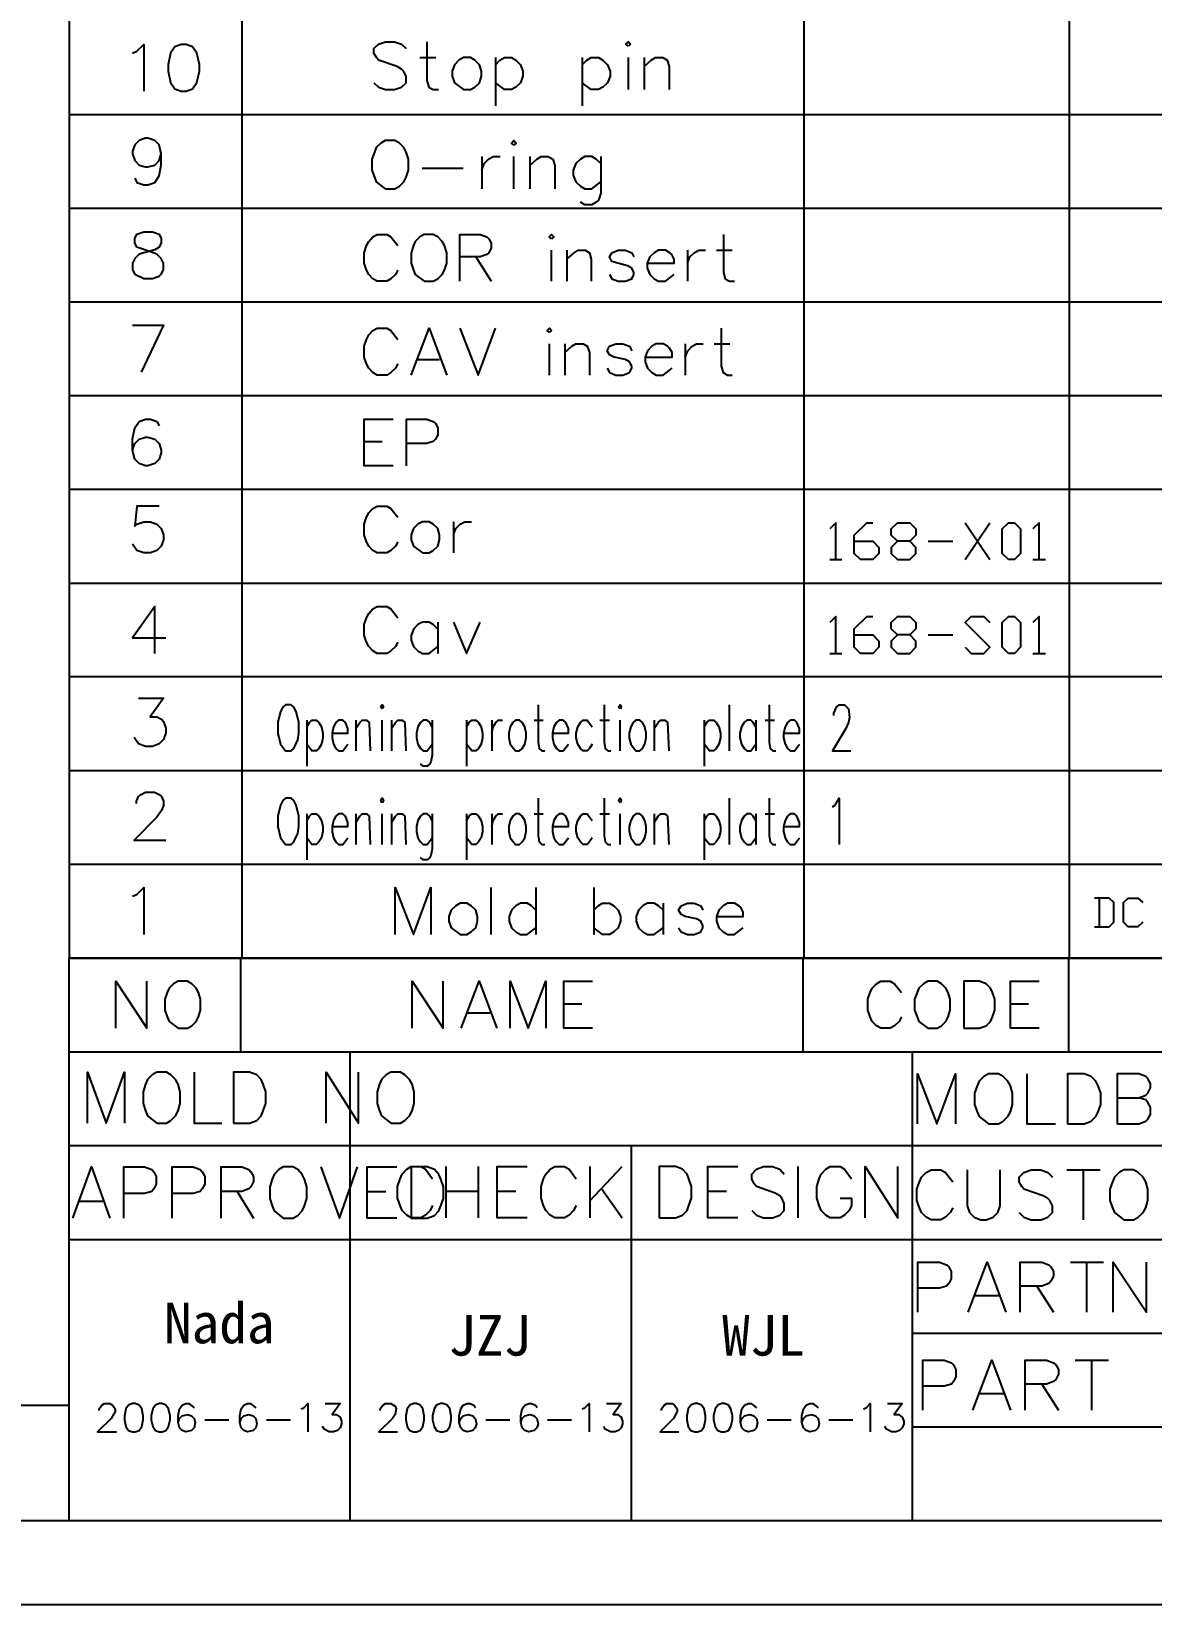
# Model space of a CAD drawing. Header units: inches. Extents: x 2 to 1172, y 492 to 1320.
# Drawn here: x 945.1 to 1042.2, y 492.2 to 628.4 of the extents above; entities that cross this region are included whole.
import ezdxf

# ---------------------------------------------------------------- set-up
doc = ezdxf.new("R2010")
doc.units = ezdxf.units.IN
doc.header["$MEASUREMENT"] = 0
doc.styles.add('PDF SimSun', font='simsun.ttc')

# ---------------------------------------------------------------- blocks, each defined once
blk = doc.blocks.new('AHH1270-500010_1')
at = {"transparency": 33554687}
for points in [[(0.12, 490.67), (1167.98, 490.67), (1167.98, 1318.03), (0.12, 1318.03), (0.12, 490.67)], [(952.43, 625.01), (952.81, 625.18), (953.41, 625.77), (953.41, 621.71)], [(956.65, 621.71), (957.08, 621.71), (957.63, 621.92), (958.02, 622.47), (958.23, 623.45), (958.23, 624.03), (958.02, 625.01), (957.63, 625.56), (957.08, 625.77), (956.65, 625.77), (956.11, 625.56), (955.73, 625.01), (955.52, 624.03), (955.52, 623.45), (955.73, 622.47), (956.11, 621.92), (956.65, 621.71)], [(973.36, 622.45), (973.75, 622.06), (974.37, 621.85), (975.15, 621.85), (975.75, 622.06), (976.14, 622.45), (976.14, 623.02), (975.93, 623.45), (975.75, 623.62), (975.36, 623.84), (973.75, 624.4), (973.59, 624.62), (973.36, 625.01), (973.36, 625.4), (973.75, 625.79), (974.37, 626), (975.15, 626), (975.75, 625.79), (976.14, 625.4)], [(977.94, 626), (977.94, 622.63), (978.11, 622.06), (978.5, 621.85), (978.95, 621.85)], [(995.4, 625.61), (995.19, 625.79), (995.4, 626), (995.58, 625.79), (995.4, 625.61)], [(977.33, 624.62), (978.72, 624.62)], [(981.11, 621.85), (981.71, 621.85), (982.1, 622.06), (982.49, 622.45), (982.67, 623.02), (982.67, 623.45), (982.49, 624.01), (982.1, 624.4), (981.71, 624.62), (981.11, 624.62), (980.72, 624.4), (980.33, 624.01), (980.12, 623.45), (980.12, 623.02), (980.33, 622.45), (981.11, 621.85)], [(983.88, 624.62), (983.88, 620.45)], [(983.88, 624.01), (984.27, 624.4), (984.66, 624.62), (985.26, 624.62), (985.65, 624.4), (986.04, 624.01), (986.27, 623.45), (986.27, 623.02), (986.04, 622.45), (985.65, 622.06), (985.26, 621.85), (984.66, 621.85), (983.88, 622.45)], [(991.41, 624.62), (991.41, 620.45)], [(991.41, 624.01), (991.8, 624.4), (992.19, 624.62), (992.8, 624.62), (993.19, 624.4), (993.58, 624.01), (993.81, 623.45), (993.81, 623.02), (993.58, 622.45), (993.19, 622.06), (992.8, 621.85), (992.19, 621.85), (991.41, 622.45)], [(995.4, 621.85), (995.4, 624.62)], [(996.77, 624.62), (996.77, 621.85)], [(996.77, 623.84), (997.37, 624.4), (997.76, 624.62), (998.38, 624.62), (998.77, 624.4), (998.93, 623.84), (998.93, 621.85)], [(952.65, 614.19), (952.81, 613.82), (953.41, 613.6), (953.78, 613.6), (954.37, 613.82), (954.76, 614.37), (954.92, 615.32), (954.92, 616.3), (954.76, 617.06), (954.37, 617.45), (953.78, 617.65), (953.57, 617.65), (953.02, 617.45), (952.65, 617.06), (952.43, 616.51), (952.43, 616.3), (952.65, 615.71), (953.02, 615.32), (953.57, 615.16), (953.78, 615.16), (954.37, 615.32), (954.76, 615.71), (954.92, 616.3)], [(974.34, 613.27), (975.17, 613.27), (975.56, 613.48), (975.95, 613.87), (976.16, 614.26), (976.34, 614.88), (976.34, 615.84), (976.16, 616.44), (975.95, 616.83), (975.56, 617.22), (975.17, 617.43), (974.34, 617.43), (973.95, 617.22), (973.56, 616.83), (973.4, 616.44), (973.17, 615.84), (973.17, 614.88), (973.4, 614.26), (973.56, 613.87), (974.34, 613.27)], [(985.49, 617.04), (985.28, 617.22), (985.49, 617.43), (985.67, 617.22), (985.49, 617.04)], [(982.69, 616.05), (982.69, 613.27)], [(982.69, 614.88), (982.9, 615.45), (983.29, 615.84), (983.68, 616.05), (984.3, 616.05)], [(985.49, 613.27), (985.49, 616.05)], [(986.86, 616.05), (986.86, 613.27)], [(986.86, 615.27), (987.46, 615.84), (987.85, 616.05), (988.45, 616.05), (988.86, 615.84), (989.02, 615.27), (989.02, 613.27)], [(993.01, 615.45), (992.62, 615.84), (992.23, 616.05), (991.63, 616.05), (991.24, 615.84), (990.85, 615.45), (990.62, 614.88), (990.62, 614.44), (990.85, 613.87), (991.24, 613.48), (991.63, 613.27), (992.23, 613.27), (993.01, 613.87)], [(993.01, 616.05), (993.01, 612.88), (992.8, 612.27), (992.62, 612.1), (992.23, 611.88), (991.63, 611.88), (991.24, 612.1)], [(977.53, 615.06), (981.09, 615.06)], [(953.41, 605.48), (954.17, 605.48), (954.76, 605.69), (954.92, 605.87), (955.13, 606.24), (955.13, 606.83), (954.92, 607.22), (954.54, 607.59), (953.99, 607.81), (952.81, 608.2), (952.65, 608.57), (952.65, 608.96), (952.81, 609.33), (953.41, 609.54), (954.17, 609.54), (954.76, 609.33), (954.92, 608.96), (954.92, 608.57), (954.76, 608.2), (954.37, 607.98), (953.02, 607.59), (952.65, 607.22), (952.43, 606.83), (952.43, 606.24), (952.65, 605.87), (953.41, 605.48)], [(975.44, 606.23), (975.22, 605.84), (974.83, 605.46), (974.46, 605.25), (973.64, 605.25), (973.27, 605.46), (972.9, 605.84), (972.72, 606.23), (972.51, 606.81), (972.51, 607.73), (972.72, 608.34), (972.9, 608.71), (973.27, 609.1), (973.64, 609.29), (974.46, 609.29), (974.83, 609.1), (975.44, 608.34)], [(977.71, 605.25), (978.5, 605.25), (978.89, 605.46), (979.27, 605.84), (979.48, 606.23), (979.66, 606.81), (979.66, 607.73), (979.48, 608.34), (979.27, 608.71), (978.89, 609.1), (978.5, 609.29), (977.71, 609.29), (977.33, 609.1), (976.94, 608.71), (976.78, 608.34), (976.57, 607.73), (976.57, 606.81), (976.78, 606.23), (976.94, 605.84), (977.71, 605.25)], [(980.81, 605.25), (980.81, 609.29), (982.55, 609.29), (983.15, 609.1), (983.31, 608.92), (983.52, 608.55), (983.52, 608.16), (983.31, 607.73), (983.15, 607.57), (982.55, 607.36), (980.81, 607.36)], [(988.75, 608.92), (988.54, 609.1), (988.75, 609.29), (988.93, 609.1), (988.75, 608.92)], [(1003.63, 609.29), (1003.63, 606.01), (1003.79, 605.46), (1004.16, 605.25), (1004.59, 605.25)], [(988.75, 605.25), (988.75, 607.95)], [(990.08, 607.95), (990.08, 605.25)], [(990.08, 607.18), (990.69, 607.73), (991.06, 607.95), (991.66, 607.95), (992.03, 607.73), (992.19, 607.18), (992.19, 605.25)], [(993.76, 605.84), (993.97, 605.46), (994.52, 605.25), (995.12, 605.25), (995.71, 605.46), (995.87, 605.84), (995.87, 606.01), (995.71, 606.39), (995.32, 606.6), (993.97, 606.97), (993.76, 607.36), (993.97, 607.73), (994.52, 607.95), (995.12, 607.95), (995.71, 607.73), (995.87, 607.36)], [(997.04, 606.81), (999.38, 606.81), (999.38, 607.18), (999.16, 607.57), (998.99, 607.73), (998.61, 607.95), (998.01, 607.95), (997.64, 607.73), (997.25, 607.36), (997.04, 606.81), (997.04, 606.39), (997.25, 605.84), (997.64, 605.46), (998.01, 605.25), (998.61, 605.25), (999.38, 605.84)], [(1000.53, 607.95), (1000.53, 605.25)], [(1000.53, 606.81), (1000.72, 607.36), (1001.11, 607.73), (1001.49, 607.95), (1002.09, 607.95)], [(1003.03, 607.95), (1004.38, 607.95)], [(982.17, 607.36), (983.52, 605.25)], [(952.43, 601.44), (955.13, 601.44), (953.2, 597.38)], [(975.44, 598.1), (975.22, 597.73), (974.83, 597.34), (974.46, 597.13), (973.64, 597.13), (973.27, 597.34), (972.9, 597.73), (972.72, 598.1), (972.51, 598.69), (972.51, 599.63), (972.72, 600.21), (972.9, 600.61), (973.27, 600.98), (973.64, 601.19), (974.46, 601.19), (974.83, 600.98), (975.44, 600.21)], [(976.57, 597.13), (978.13, 601.19), (979.66, 597.13)], [(980.81, 601.19), (982.39, 597.13), (983.89, 601.19)], [(988.56, 600.82), (988.35, 600.98), (988.56, 601.19), (988.74, 600.98), (988.56, 600.82)], [(1003.44, 601.19), (1003.44, 597.89), (1003.6, 597.34), (1003.99, 597.13), (1004.4, 597.13)], [(988.56, 597.13), (988.56, 599.84)], [(989.89, 599.84), (989.89, 597.13)], [(989.89, 599.08), (990.49, 599.63), (990.86, 599.84), (991.47, 599.84), (991.84, 599.63), (992.02, 599.08), (992.02, 597.13)], [(993.56, 597.73), (993.77, 597.34), (994.32, 597.13), (994.93, 597.13), (995.51, 597.34), (995.69, 597.73), (995.69, 597.89), (995.51, 598.28), (995.14, 598.49), (994.16, 598.69), (993.77, 598.87), (993.56, 599.24), (993.77, 599.63), (994.32, 599.84), (994.93, 599.84), (995.51, 599.63), (995.69, 599.24)], [(996.86, 598.69), (999.18, 598.69), (999.18, 599.08), (998.97, 599.45), (998.79, 599.63), (998.42, 599.84), (997.82, 599.84), (997.44, 599.63), (997.05, 599.24), (996.86, 598.69), (996.86, 598.28), (997.05, 597.73), (997.44, 597.34), (997.82, 597.13), (998.42, 597.13), (999.18, 597.73)], [(1000.33, 599.84), (1000.33, 597.13)], [(1000.33, 598.69), (1000.55, 599.24), (1000.92, 599.63), (1001.29, 599.84), (1001.89, 599.84)], [(1002.83, 599.84), (1004.2, 599.84)], [(977.16, 598.49), (979.05, 598.49)], [(952.43, 590.62), (952.65, 591.21), (953.02, 591.58), (953.57, 591.76), (953.78, 591.76), (954.37, 591.58), (954.76, 591.21), (954.92, 590.62), (954.92, 590.41), (954.76, 589.86), (954.37, 589.47), (953.78, 589.26), (953.57, 589.26), (953.02, 589.47), (952.65, 589.86), (952.43, 590.62), (952.43, 591.58), (952.65, 592.55), (953.02, 593.1), (953.57, 593.32), (953.99, 593.32), (954.54, 593.1), (954.76, 592.73)], [(975.01, 589.26), (972.51, 589.26), (972.51, 593.32), (975.01, 593.32)], [(976.18, 589.26), (976.18, 593.32), (977.92, 593.32), (978.5, 593.1), (978.68, 592.94), (978.89, 592.55), (978.89, 591.97), (978.68, 591.58), (978.5, 591.37), (977.92, 591.21), (976.18, 591.21)], [(972.51, 591.37), (974.07, 591.37)], [(954.76, 585.78), (952.81, 585.78), (952.65, 584.06), (952.81, 584.22), (953.41, 584.43), (953.99, 584.43), (954.54, 584.22), (954.92, 583.85), (955.13, 583.3), (955.13, 582.87), (954.92, 582.32), (954.54, 581.93), (953.99, 581.74), (953.41, 581.74), (952.81, 581.93), (952.43, 582.48)], [(975.44, 582.69), (975.22, 582.32), (974.83, 581.93), (974.46, 581.74), (973.64, 581.74), (973.27, 581.93), (972.9, 582.32), (972.72, 582.69), (972.51, 583.3), (972.51, 584.22), (972.72, 584.82), (972.9, 585.19), (973.27, 585.57), (973.64, 585.78), (974.46, 585.78), (974.83, 585.57), (975.44, 584.82)], [(977.55, 581.74), (978.13, 581.74), (978.5, 581.93), (978.89, 582.32), (979.05, 582.87), (979.05, 583.3), (978.89, 583.85), (978.5, 584.22), (978.13, 584.43), (977.55, 584.43), (977.16, 584.22), (976.78, 583.85), (976.57, 583.3), (976.57, 582.87), (976.78, 582.32), (977.55, 581.74)], [(980.24, 584.43), (980.24, 581.74)], [(980.24, 583.3), (980.45, 583.85), (980.83, 584.22), (981.22, 584.43), (981.8, 584.43)], [(1013.37, 581.15), (1013.37, 584.34), (1012.84, 583.81)], [(1014.97, 582.75), (1016.58, 582.75), (1017.11, 582.21), (1017.11, 581.68), (1016.58, 581.15), (1015.51, 581.15), (1014.97, 581.68), (1014.97, 583.28), (1016.05, 584.34), (1016.58, 584.34)], [(1018.71, 581.15), (1019.77, 581.15), (1020.3, 581.68), (1020.3, 582.21), (1019.77, 582.75), (1018.71, 582.75), (1018.17, 583.28), (1018.17, 583.81), (1018.71, 584.34), (1019.77, 584.34), (1020.3, 583.81), (1020.3, 583.28), (1019.77, 582.75)], [(1024.58, 581.15), (1026.72, 584.34)], [(1024.58, 584.34), (1026.72, 581.15)], [(1028.32, 581.15), (1027.79, 581.68), (1027.79, 583.81), (1028.32, 584.34), (1028.85, 584.34), (1029.38, 583.81), (1029.38, 581.68), (1028.85, 581.15), (1028.32, 581.15)], [(1031, 581.15), (1031, 584.34), (1030.45, 583.81)], [(1018.71, 582.75), (1018.17, 582.21), (1018.17, 581.68), (1018.71, 581.15)], [(1021.38, 582.75), (1023.51, 582.75)], [(1012.84, 581.15), (1013.9, 581.15)], [(1030.45, 581.15), (1031.53, 581.15)], [(954.37, 573.03), (954.37, 577.09), (952.43, 574.39), (955.34, 574.39)], [(975.44, 574), (975.22, 573.63), (974.83, 573.24), (974.46, 573.03), (973.64, 573.03), (973.27, 573.24), (972.9, 573.63), (972.72, 574), (972.51, 574.59), (972.51, 575.53), (972.72, 576.11), (972.9, 576.5), (973.27, 576.88), (973.64, 577.09), (974.46, 577.09), (974.83, 576.88), (975.44, 576.11)], [(1013.37, 573.03), (1013.37, 576.24), (1012.84, 575.71)], [(1014.97, 574.64), (1016.58, 574.64), (1017.11, 574.09), (1017.11, 573.56), (1016.58, 573.03), (1015.51, 573.03), (1014.97, 573.56), (1014.97, 575.17), (1016.05, 576.24), (1016.58, 576.24)], [(1018.71, 573.03), (1019.77, 573.03), (1020.3, 573.56), (1020.3, 574.09), (1019.77, 574.64), (1018.71, 574.64), (1018.17, 575.17), (1018.17, 575.71), (1018.71, 576.24), (1019.77, 576.24), (1020.3, 575.71), (1020.3, 575.17), (1019.77, 574.64)], [(1024.58, 573.56), (1025.11, 573.03), (1026.19, 573.03), (1026.72, 573.56), (1024.58, 575.71), (1025.11, 576.24), (1026.19, 576.24), (1026.72, 575.71)], [(1028.32, 573.03), (1027.79, 573.56), (1027.79, 575.71), (1028.32, 576.24), (1028.85, 576.24), (1029.38, 575.71), (1029.38, 573.56), (1028.85, 573.03), (1028.32, 573.03)], [(1031, 573.03), (1031, 576.24), (1030.45, 575.71)], [(978.89, 575.14), (978.5, 575.53), (978.13, 575.74), (977.55, 575.74), (977.16, 575.53), (976.78, 575.14), (976.57, 574.59), (976.57, 574.18), (976.78, 573.63), (977.16, 573.24), (977.55, 573.03), (978.13, 573.03), (978.89, 573.63)], [(978.89, 575.74), (978.89, 573.03)], [(980.24, 575.74), (981.38, 573.03), (982.56, 575.74)], [(1018.71, 574.64), (1018.17, 574.09), (1018.17, 573.56), (1018.71, 573.03)], [(1021.38, 574.64), (1023.51, 574.64)], [(1012.84, 573.03), (1013.9, 573.03)], [(1030.45, 573.03), (1031.53, 573.03)], [(952.97, 569.14), (955.13, 569.14), (953.96, 567.53), (954.56, 567.53), (954.95, 567.35), (955.13, 567.14), (955.34, 566.57), (955.34, 566.15), (955.13, 565.58), (954.74, 565.19), (954.17, 564.98), (953.57, 564.98), (952.97, 565.19), (952.58, 565.76)], [(965.7, 564.59), (966.18, 564.59), (966.41, 564.8), (966.75, 565.54), (966.85, 566.13), (966.85, 567.05), (966.62, 568.01), (966.41, 568.38), (966.18, 568.59), (965.7, 568.59), (965.47, 568.38), (965.26, 568.01), (965.03, 567.05), (965.03, 566.13), (965.26, 565.17), (965.7, 564.59)], [(974.07, 568.22), (973.95, 568.38), (974.07, 568.59), (974.18, 568.38), (974.07, 568.22)], [(987.58, 568.59), (987.58, 565.35), (987.67, 564.8), (987.9, 564.59), (988.15, 564.59)], [(993.29, 568.59), (993.29, 565.35), (993.4, 564.8), (993.63, 564.59), (993.88, 564.59)], [(994.68, 568.22), (994.55, 568.38), (994.68, 568.59), (994.78, 568.38), (994.68, 568.22)], [(1004.16, 564.59), (1004.16, 568.59)], [(1007.61, 568.59), (1007.61, 565.35), (1007.69, 564.8), (1007.92, 564.59), (1008.17, 564.59)], [(1013.21, 567.64), (1013.21, 567.85), (1013.44, 568.38), (1013.67, 568.59), (1014.11, 568.59), (1014.34, 568.38), (1014.47, 568.22), (1014.56, 567.48), (1014.47, 567.05), (1014.24, 566.52), (1013.09, 564.59), (1014.68, 564.59)], [(967.54, 567.26), (967.54, 563.26)], [(967.54, 566.68), (967.77, 567.05), (967.99, 567.26), (968.34, 567.26), (968.57, 567.05), (968.8, 566.68), (968.93, 566.13), (968.93, 565.72), (968.8, 565.17), (968.57, 564.8), (968.34, 564.59), (967.99, 564.59), (967.54, 565.17)], [(969.73, 566.13), (971.09, 566.13), (971.09, 566.52), (970.88, 567.05), (970.65, 567.26), (970.29, 567.26), (970.06, 567.05), (969.85, 566.68), (969.73, 566.13), (969.73, 565.72), (969.85, 565.17), (970.06, 564.8), (970.29, 564.59), (970.65, 564.59), (971.09, 565.17)], [(971.78, 567.26), (971.78, 564.59)], [(971.78, 566.52), (972.14, 567.05), (972.35, 567.26), (972.7, 567.26), (972.94, 567.05), (973.02, 564.59)], [(974.07, 564.59), (974.07, 567.26)], [(974.87, 567.26), (974.87, 564.59)], [(974.87, 566.52), (975.22, 567.05), (975.44, 567.26), (975.79, 567.26), (976.02, 567.05), (976.13, 564.59)], [(978.41, 566.68), (978.2, 567.05), (977.97, 567.26), (977.62, 567.26), (977.39, 567.05), (977.17, 566.68), (977.05, 566.13), (977.05, 565.72), (977.17, 565.17), (977.39, 564.8), (977.62, 564.59), (977.97, 564.59), (978.41, 565.17)], [(978.41, 567.26), (978.41, 564.21), (978.29, 563.63), (978.2, 563.47), (977.97, 563.26), (977.62, 563.26), (977.39, 563.47)], [(981.39, 567.26), (981.39, 563.26)], [(981.39, 566.68), (981.61, 567.05), (981.84, 567.26), (982.19, 567.26), (982.42, 567.05), (982.64, 566.68), (982.76, 566.13), (982.76, 565.72), (982.64, 565.17), (982.42, 564.8), (982.19, 564.59), (981.84, 564.59), (981.39, 565.17)], [(983.56, 567.26), (983.56, 564.59)], [(983.56, 566.13), (983.68, 566.68), (983.91, 567.05), (984.14, 567.26), (984.5, 567.26)], [(985.63, 564.59), (985.97, 564.59), (986.2, 564.8), (986.43, 565.17), (986.54, 565.72), (986.54, 566.13), (986.43, 566.68), (986.2, 567.05), (985.97, 567.26), (985.63, 567.26), (985.4, 567.05), (985.17, 566.68), (985.05, 566.13), (985.05, 565.72), (985.17, 565.17), (985.63, 564.59)], [(987.23, 567.26), (988.03, 567.26)], [(988.82, 566.13), (990.21, 566.13), (990.21, 566.52), (989.98, 567.05), (989.75, 567.26), (989.41, 567.26), (989.18, 567.05), (988.95, 566.68), (988.82, 566.13), (988.82, 565.72), (988.95, 565.17), (989.18, 564.8), (989.41, 564.59), (989.75, 564.59), (990.21, 565.17)], [(992.27, 565.17), (992.03, 564.8), (991.82, 564.59), (991.47, 564.59), (991.24, 564.8), (991.01, 565.17), (990.88, 565.72), (990.88, 566.13), (991.01, 566.68), (991.24, 567.05), (991.47, 567.26), (991.82, 567.26), (992.27, 566.68)], [(992.94, 567.26), (993.76, 567.26)], [(994.68, 564.59), (994.68, 567.26)], [(996.04, 564.59), (996.4, 564.59), (996.61, 564.8), (996.84, 565.17), (996.95, 565.72), (996.95, 566.13), (996.84, 566.68), (996.61, 567.05), (996.4, 567.26), (996.04, 567.26), (995.81, 567.05), (995.6, 566.68), (995.46, 566.13), (995.46, 565.72), (995.6, 565.17), (996.04, 564.59)], [(997.64, 567.26), (997.64, 564.59)], [(997.64, 566.52), (997.99, 567.05), (998.22, 567.26), (998.56, 567.26), (998.79, 567.05), (998.9, 564.59)], [(1001.98, 567.26), (1001.98, 563.26)], [(1001.98, 566.68), (1002.21, 567.05), (1002.44, 567.26), (1002.78, 567.26), (1003.01, 567.05), (1003.24, 566.68), (1003.37, 566.13), (1003.37, 565.72), (1003.24, 565.17), (1003.01, 564.8), (1002.78, 564.59), (1002.44, 564.59), (1001.98, 565.17)], [(1006.45, 566.68), (1006.22, 567.05), (1006.01, 567.26), (1005.65, 567.26), (1005.42, 567.05), (1005.21, 566.68), (1005.07, 566.13), (1005.07, 565.72), (1005.21, 565.17), (1005.42, 564.8), (1005.65, 564.59), (1006.01, 564.59), (1006.45, 565.17)], [(1006.45, 567.26), (1006.45, 564.59)], [(1007.25, 567.26), (1008.05, 567.26)], [(1008.85, 566.13), (1010.23, 566.13), (1010.23, 566.52), (1010, 567.05), (1009.79, 567.26), (1009.43, 567.26), (1009.2, 567.05), (1008.97, 566.68), (1008.85, 566.13), (1008.85, 565.72), (1008.97, 565.17), (1009.2, 564.8), (1009.43, 564.59), (1009.79, 564.59), (1010.23, 565.17)], [(952.79, 560.03), (952.79, 560.24), (952.97, 560.63), (953.18, 560.81), (953.57, 561.02), (954.35, 561.02), (954.74, 560.81), (954.95, 560.63), (955.13, 560.24), (955.13, 559.85), (954.95, 559.43), (954.56, 558.86), (952.58, 556.85), (955.34, 556.85)], [(965.7, 556.48), (966.18, 556.48), (966.41, 556.7), (966.75, 557.44), (966.85, 558.03), (966.85, 558.95), (966.62, 559.9), (966.41, 560.28), (966.18, 560.49), (965.7, 560.49), (965.47, 560.28), (965.26, 559.9), (965.03, 558.95), (965.03, 558.03), (965.26, 557.07), (965.7, 556.48)], [(974.07, 560.1), (973.95, 560.28), (974.07, 560.49), (974.18, 560.28), (974.07, 560.1)], [(987.58, 560.49), (987.58, 557.23), (987.67, 556.7), (987.9, 556.48), (988.15, 556.48)], [(993.29, 560.49), (993.29, 557.23), (993.4, 556.7), (993.63, 556.48), (993.88, 556.48)], [(994.68, 560.1), (994.55, 560.28), (994.68, 560.49), (994.78, 560.28), (994.68, 560.1)], [(1004.16, 556.48), (1004.16, 560.49)], [(1007.61, 560.49), (1007.61, 557.23), (1007.69, 556.7), (1007.92, 556.48), (1008.17, 556.48)], [(1013.09, 559.73), (1013.32, 559.9), (1013.67, 560.49), (1013.67, 556.48)], [(967.54, 559.14), (967.54, 555.15)], [(967.54, 558.56), (967.77, 558.95), (967.99, 559.14), (968.34, 559.14), (968.57, 558.95), (968.8, 558.56), (968.93, 558.03), (968.93, 557.6), (968.8, 557.07), (968.57, 556.7), (968.34, 556.48), (967.99, 556.48), (967.54, 557.07)], [(969.73, 558.03), (971.09, 558.03), (971.09, 558.4), (970.88, 558.95), (970.65, 559.14), (970.29, 559.14), (970.06, 558.95), (969.85, 558.56), (969.73, 558.03), (969.73, 557.6), (969.85, 557.07), (970.06, 556.7), (970.29, 556.48), (970.65, 556.48), (971.09, 557.07)], [(971.78, 559.14), (971.78, 556.48)], [(971.78, 558.4), (972.14, 558.95), (972.35, 559.14), (972.7, 559.14), (972.94, 558.95), (973.02, 556.48)], [(974.07, 556.48), (974.07, 559.14)], [(974.87, 559.14), (974.87, 556.48)], [(974.87, 558.4), (975.22, 558.95), (975.44, 559.14), (975.79, 559.14), (976.02, 558.95), (976.13, 556.48)], [(978.41, 558.56), (978.2, 558.95), (977.97, 559.14), (977.62, 559.14), (977.39, 558.95), (977.17, 558.56), (977.05, 558.03), (977.05, 557.6), (977.17, 557.07), (977.39, 556.7), (977.62, 556.48), (977.97, 556.48), (978.41, 557.07)], [(978.41, 559.14), (978.41, 556.11), (978.29, 555.52), (978.2, 555.35), (977.97, 555.15), (977.62, 555.15), (977.39, 555.35)], [(981.39, 559.14), (981.39, 555.15)], [(981.39, 558.56), (981.61, 558.95), (981.84, 559.14), (982.19, 559.14), (982.42, 558.95), (982.64, 558.56), (982.76, 558.03), (982.76, 557.6), (982.64, 557.07), (982.42, 556.7), (982.19, 556.48), (981.84, 556.48), (981.39, 557.07)], [(983.56, 559.14), (983.56, 556.48)], [(983.56, 558.03), (983.68, 558.56), (983.91, 558.95), (984.14, 559.14), (984.5, 559.14)], [(985.63, 556.48), (985.97, 556.48), (986.2, 556.7), (986.43, 557.07), (986.54, 557.6), (986.54, 558.03), (986.43, 558.56), (986.2, 558.95), (985.97, 559.14), (985.63, 559.14), (985.4, 558.95), (985.17, 558.56), (985.05, 558.03), (985.05, 557.6), (985.17, 557.07), (985.63, 556.48)], [(987.23, 559.14), (988.03, 559.14)], [(988.82, 558.03), (990.21, 558.03), (990.21, 558.4), (989.98, 558.95), (989.75, 559.14), (989.41, 559.14), (989.18, 558.95), (988.95, 558.56), (988.82, 558.03), (988.82, 557.6), (988.95, 557.07), (989.18, 556.7), (989.41, 556.48), (989.75, 556.48), (990.21, 557.07)], [(992.27, 557.07), (992.03, 556.7), (991.82, 556.48), (991.47, 556.48), (991.24, 556.7), (991.01, 557.07), (990.88, 557.6), (990.88, 558.03), (991.01, 558.56), (991.24, 558.95), (991.47, 559.14), (991.82, 559.14), (992.27, 558.56)], [(992.94, 559.14), (993.76, 559.14)], [(994.68, 556.48), (994.68, 559.14)], [(996.04, 556.48), (996.4, 556.48), (996.61, 556.7), (996.84, 557.07), (996.95, 557.6), (996.95, 558.03), (996.84, 558.56), (996.61, 558.95), (996.4, 559.14), (996.04, 559.14), (995.81, 558.95), (995.6, 558.56), (995.46, 558.03), (995.46, 557.6), (995.6, 557.07), (996.04, 556.48)], [(997.64, 559.14), (997.64, 556.48)], [(997.64, 558.4), (997.99, 558.95), (998.22, 559.14), (998.56, 559.14), (998.79, 558.95), (998.9, 556.48)], [(1001.98, 559.14), (1001.98, 555.15)], [(1001.98, 558.56), (1002.21, 558.95), (1002.44, 559.14), (1002.78, 559.14), (1003.01, 558.95), (1003.24, 558.56), (1003.37, 558.03), (1003.37, 557.6), (1003.24, 557.07), (1003.01, 556.7), (1002.78, 556.48), (1002.44, 556.48), (1001.98, 557.07)], [(1006.45, 558.56), (1006.22, 558.95), (1006.01, 559.14), (1005.65, 559.14), (1005.42, 558.95), (1005.21, 558.56), (1005.07, 558.03), (1005.07, 557.6), (1005.21, 557.07), (1005.42, 556.7), (1005.65, 556.48), (1006.01, 556.48), (1006.45, 557.07)], [(1006.45, 559.14), (1006.45, 556.48)], [(1007.25, 559.14), (1008.05, 559.14)], [(1008.85, 558.03), (1010.23, 558.03), (1010.23, 558.4), (1010, 558.95), (1009.79, 559.14), (1009.43, 559.14), (1009.2, 558.95), (1008.97, 558.56), (1008.85, 558.03), (1008.85, 557.6), (1008.97, 557.07), (1009.2, 556.7), (1009.43, 556.48), (1009.79, 556.48), (1010.23, 557.07)], [(952.43, 552), (952.81, 552.16), (953.41, 552.76), (953.41, 548.7)], [(975.2, 548.7), (975.2, 552.76), (976.78, 548.7), (978.29, 552.76), (978.29, 548.7)], [(983.52, 548.7), (983.52, 552.76)], [(987.39, 552.76), (987.39, 548.7)], [(992.41, 552.76), (992.41, 548.7)], [(1035.79, 549.35), (1037.04, 549.35), (1037.45, 549.76), (1037.45, 551.45), (1037.04, 551.85), (1035.79, 551.85)], [(1036.19, 551.85), (1036.19, 549.35)], [(1039.97, 549.76), (1039.54, 549.35), (1038.71, 549.35), (1038.3, 549.76), (1038.3, 551.45), (1038.71, 551.85), (1039.54, 551.85), (1039.97, 551.45)], [(980.83, 548.7), (981.41, 548.7), (981.78, 548.91), (982.17, 549.28), (982.33, 549.83), (982.33, 550.26), (982.17, 550.81), (981.78, 551.18), (981.41, 551.39), (980.83, 551.39), (980.44, 551.18), (980.06, 550.81), (979.85, 550.26), (979.85, 549.83), (980.06, 549.28), (980.83, 548.7)], [(987.39, 550.81), (987.02, 551.18), (986.63, 551.39), (986.04, 551.39), (985.65, 551.18), (985.28, 550.81), (985.07, 550.26), (985.07, 549.83), (985.28, 549.28), (985.65, 548.91), (986.04, 548.7), (986.63, 548.7), (987.39, 549.28)], [(992.41, 550.81), (992.78, 551.18), (993.17, 551.39), (993.76, 551.39), (994.15, 551.18), (994.52, 550.81), (994.73, 550.26), (994.73, 549.83), (994.52, 549.28), (994.15, 548.91), (993.76, 548.7), (993.17, 548.7), (992.41, 549.28)], [(998.4, 550.81), (998.01, 551.18), (997.64, 551.39), (997.05, 551.39), (996.66, 551.18), (996.29, 550.81), (996.08, 550.26), (996.08, 549.83), (996.29, 549.28), (996.66, 548.91), (997.05, 548.7), (997.64, 548.7), (998.4, 549.28)], [(998.4, 551.39), (998.4, 548.7)], [(999.75, 549.28), (999.96, 548.91), (1000.51, 548.7), (1001.1, 548.7), (1001.68, 548.91), (1001.86, 549.28), (1001.86, 549.46), (1001.68, 549.83), (1001.31, 550.04), (1000.33, 550.26), (999.96, 550.43), (999.75, 550.81), (999.96, 551.18), (1000.51, 551.39), (1001.1, 551.39), (1001.68, 551.18), (1001.86, 550.81)], [(1003.03, 550.26), (1005.35, 550.26), (1005.35, 550.63), (1005.14, 551.02), (1004.98, 551.18), (1004.59, 551.39), (1004.01, 551.39), (1003.62, 551.18), (1003.24, 550.81), (1003.03, 550.26), (1003.03, 549.83), (1003.24, 549.28), (1003.62, 548.91), (1004.01, 548.7), (1004.59, 548.7), (1005.35, 549.28)], [(946.92, 546.64), (946.92, 497.92)], [(946.92, 546.64), (1160.72, 546.64)], [(961.8, 546.64), (961.8, 538.54)], [(1010.51, 546.64), (1010.51, 538.54)], [(1033.52, 546.64), (1033.52, 538.54)], [(951, 540.57), (951, 544.64), (953.69, 540.57), (953.69, 544.64)], [(956.39, 540.57), (957.19, 540.57), (957.58, 540.79), (957.95, 541.16), (958.16, 541.55), (958.32, 542.14), (958.32, 543.08), (958.16, 543.66), (957.95, 544.05), (957.58, 544.42), (957.19, 544.64), (956.39, 544.64), (956, 544.42), (955.63, 544.05), (955.45, 543.66), (955.24, 543.08), (955.24, 542.14), (955.45, 541.55), (955.63, 541.16), (956.39, 540.57)], [(976.66, 540.57), (976.66, 544.64), (979.35, 540.57), (979.35, 544.64)], [(980.92, 540.57), (982.48, 544.64), (984, 540.57)], [(985.15, 540.57), (985.15, 544.64), (986.73, 540.57), (988.26, 544.64), (988.26, 540.57)], [(992.3, 540.57), (989.8, 540.57), (989.8, 544.64), (992.3, 544.64)], [(1019.06, 541.55), (1018.85, 541.16), (1018.46, 540.79), (1018.09, 540.57), (1017.27, 540.57), (1016.9, 540.79), (1016.51, 541.16), (1016.35, 541.55), (1016.14, 542.14), (1016.14, 543.08), (1016.35, 543.66), (1016.51, 544.05), (1016.9, 544.42), (1017.27, 544.64), (1018.09, 544.64), (1018.46, 544.42), (1019.06, 543.66)], [(1021.33, 540.57), (1022.15, 540.57), (1022.52, 540.79), (1022.91, 541.16), (1023.11, 541.55), (1023.28, 542.14), (1023.28, 543.08), (1023.11, 543.66), (1022.91, 544.05), (1022.52, 544.42), (1022.15, 544.64), (1021.33, 544.64), (1020.96, 544.42), (1020.57, 544.05), (1020.41, 543.66), (1020.2, 543.08), (1020.2, 542.14), (1020.41, 541.55), (1020.57, 541.16), (1021.33, 540.57)], [(1024.45, 540.57), (1025.8, 540.57), (1026.39, 540.79), (1026.78, 541.16), (1026.94, 541.55), (1027.15, 542.14), (1027.15, 543.08), (1026.94, 543.66), (1026.78, 544.05), (1026.39, 544.42), (1025.8, 544.64), (1024.45, 544.64), (1024.45, 540.57)], [(1031, 540.57), (1028.51, 540.57), (1028.51, 544.64), (1031, 544.64)], [(989.8, 542.69), (991.36, 542.69)], [(1028.51, 542.69), (1030.07, 542.69)], [(981.5, 541.92), (983.4, 541.92)], [(946.92, 538.54), (1160.72, 538.54)], [(946.92, 538.54), (1160.72, 538.54)], [(971.27, 538.54), (971.27, 497.92)], [(1019.98, 538.54), (1019.98, 497.92)], [(948.53, 532.35), (948.53, 536.78), (950.16, 532.35), (951.74, 536.78), (951.74, 532.35)], [(954.54, 532.35), (955.38, 532.35), (955.77, 532.58), (956.16, 532.98), (956.39, 533.41), (956.57, 534.05), (956.57, 535.06), (956.39, 535.72), (956.16, 536.12), (955.77, 536.55), (955.38, 536.78), (954.54, 536.78), (954.14, 536.55), (953.75, 536.12), (953.57, 535.72), (953.36, 535.06), (953.36, 534.05), (953.57, 533.41), (953.75, 532.98), (954.54, 532.35)], [(957.77, 536.78), (957.77, 532.35), (960.18, 532.35)], [(961.18, 532.35), (962.58, 532.35), (963.2, 532.58), (963.59, 532.98), (963.77, 533.41), (964, 534.05), (964, 535.06), (963.77, 535.72), (963.59, 536.12), (963.2, 536.55), (962.58, 536.78), (961.18, 536.78), (961.18, 532.35)], [(969.21, 532.35), (969.21, 536.78), (972.01, 532.35), (972.01, 536.78)], [(974.81, 532.35), (975.65, 532.35), (976.04, 532.58), (976.43, 532.98), (976.66, 533.41), (976.84, 534.05), (976.84, 535.06), (976.66, 535.72), (976.43, 536.12), (976.04, 536.55), (975.65, 536.78), (974.81, 536.78), (974.41, 536.55), (974.02, 536.12), (973.84, 535.72), (973.63, 535.06), (973.63, 534.05), (973.84, 533.41), (974.02, 532.98), (974.81, 532.35)], [(1020.45, 532.29), (1020.45, 536.62), (1022.11, 532.29), (1023.73, 536.62), (1023.73, 532.29)], [(1026.6, 532.29), (1027.47, 532.29), (1027.88, 532.52), (1028.27, 532.93), (1028.5, 533.34), (1028.67, 533.96), (1028.67, 534.95), (1028.5, 535.59), (1028.27, 536), (1027.88, 536.39), (1027.47, 536.62), (1026.6, 536.62), (1026.19, 536.39), (1025.8, 536), (1025.61, 535.59), (1025.39, 534.95), (1025.39, 533.96), (1025.61, 533.34), (1025.8, 532.93), (1026.6, 532.29)], [(1029.93, 536.62), (1029.93, 532.29), (1032.4, 532.29)], [(1033.43, 532.29), (1034.88, 532.29), (1035.5, 532.52), (1035.91, 532.93), (1036.09, 533.34), (1036.32, 533.96), (1036.32, 534.95), (1036.09, 535.59), (1035.91, 536), (1035.5, 536.39), (1034.88, 536.62), (1033.43, 536.62), (1033.43, 532.29)], [(1037.75, 532.29), (1039.62, 532.29), (1040.24, 532.52), (1040.41, 532.7), (1040.64, 533.11), (1040.64, 533.73), (1040.41, 534.14), (1040.24, 534.37), (1039.62, 534.54), (1040.24, 534.78), (1040.41, 534.95), (1040.64, 535.41), (1040.64, 535.8), (1040.41, 536.21), (1040.24, 536.39), (1039.62, 536.62), (1037.75, 536.62), (1037.75, 532.29)], [(1037.75, 534.54), (1039.62, 534.54)], [(946.92, 530.41), (1160.72, 530.41)], [(995.63, 530.41), (995.63, 497.92)], [(947.27, 524.12), (948.89, 528.57), (950.47, 524.12)], [(951.69, 524.12), (951.69, 528.57), (953.48, 528.57), (954.1, 528.34), (954.28, 528.14), (954.49, 527.74), (954.49, 527.08), (954.28, 526.67), (954.1, 526.44), (953.48, 526.25), (951.69, 526.25)], [(955.89, 524.12), (955.89, 528.57), (957.7, 528.57), (958.3, 528.34), (958.48, 528.14), (958.71, 527.74), (958.71, 527.08), (958.48, 526.67), (958.3, 526.44), (957.7, 526.25), (955.89, 526.25)], [(960.11, 524.12), (960.11, 528.57), (961.9, 528.57), (962.53, 528.34), (962.7, 528.14), (962.92, 527.74), (962.92, 527.31), (962.7, 526.85), (962.53, 526.67), (961.9, 526.44), (960.11, 526.44)], [(965.5, 524.12), (966.34, 524.12), (966.75, 524.35), (967.14, 524.77), (967.35, 525.18), (967.53, 525.84), (967.53, 526.85), (967.35, 527.5), (967.14, 527.91), (966.75, 528.34), (966.34, 528.57), (965.5, 528.57), (965.11, 528.34), (964.72, 527.91), (964.55, 527.5), (964.33, 526.85), (964.33, 525.84), (964.55, 525.18), (964.72, 524.77), (965.5, 524.12)], [(968.75, 528.57), (970.36, 524.12), (971.94, 528.57)], [(975.35, 524.12), (972.76, 524.12), (972.76, 528.57), (975.35, 528.57)], [(978.43, 525.22), (978.22, 524.79), (977.81, 524.38), (977.42, 524.15), (976.59, 524.15), (976.2, 524.38), (975.79, 524.79), (975.63, 525.22), (975.4, 525.86), (975.4, 526.88), (975.63, 527.52), (975.79, 527.95), (976.2, 528.36), (976.59, 528.59), (977.42, 528.59), (977.81, 528.36), (978.43, 527.52)], [(976.57, 524.12), (977.97, 524.12), (978.59, 524.35), (978.98, 524.77), (979.16, 525.18), (979.37, 525.84), (979.37, 526.85), (979.16, 527.5), (978.98, 527.91), (978.59, 528.34), (977.97, 528.57), (976.57, 528.57), (976.57, 524.12)], [(979.62, 524.15), (979.62, 528.59)], [(982.42, 524.15), (982.42, 528.59)], [(986.63, 524.15), (984.04, 524.15), (984.04, 528.59), (986.63, 528.59)], [(990.88, 525.22), (990.65, 524.79), (990.26, 524.38), (989.87, 524.15), (989.04, 524.15), (988.63, 524.38), (988.24, 524.79), (988.06, 525.22), (987.85, 525.86), (987.85, 526.88), (988.06, 527.52), (988.24, 527.95), (988.63, 528.36), (989.04, 528.59), (989.87, 528.59), (990.26, 528.36), (990.88, 527.52)], [(992.07, 528.59), (992.07, 524.15)], [(992.07, 525.62), (994.87, 528.59)], [(998.06, 524.15), (999.47, 524.15), (1000.09, 524.38), (1000.48, 524.79), (1000.65, 525.22), (1000.87, 525.86), (1000.87, 526.88), (1000.65, 527.52), (1000.48, 527.95), (1000.09, 528.36), (999.47, 528.59), (998.06, 528.59), (998.06, 524.15)], [(1004.87, 524.15), (1002.29, 524.15), (1002.29, 528.59), (1004.87, 528.59)], [(1006.1, 524.79), (1006.49, 524.38), (1007.11, 524.15), (1007.89, 524.15), (1008.51, 524.38), (1008.9, 524.79), (1008.9, 525.39), (1008.69, 525.86), (1008.51, 526.05), (1008.12, 526.28), (1006.49, 526.88), (1006.31, 527.11), (1006.1, 527.52), (1006.1, 527.95), (1006.49, 528.36), (1007.11, 528.59), (1007.89, 528.59), (1008.51, 528.36), (1008.9, 527.95)], [(1010.11, 524.15), (1010.11, 528.59)], [(1013.74, 525.86), (1014.73, 525.86), (1014.73, 525.22), (1014.52, 524.79), (1014.13, 524.38), (1013.74, 524.15), (1012.89, 524.15), (1012.5, 524.38), (1012.11, 524.79), (1011.93, 525.22), (1011.72, 525.86), (1011.72, 526.88), (1011.93, 527.52), (1012.11, 527.95), (1012.5, 528.36), (1012.89, 528.59), (1013.74, 528.59), (1014.13, 528.36), (1014.73, 527.52)], [(1015.92, 524.15), (1015.92, 528.59), (1018.74, 524.15), (1018.74, 528.59)], [(1023.51, 525.02), (1023.28, 524.61), (1022.87, 524.21), (1022.47, 523.98), (1021.62, 523.98), (1021.21, 524.21), (1020.8, 524.61), (1020.62, 525.02), (1020.39, 525.66), (1020.39, 526.64), (1020.62, 527.27), (1020.8, 527.68), (1021.21, 528.09), (1021.62, 528.32), (1022.47, 528.32), (1022.87, 528.09), (1023.51, 527.27)], [(1024.74, 528.32), (1024.74, 525.2), (1024.95, 524.61), (1025.36, 524.21), (1025.94, 523.98), (1026.4, 523.98), (1026.99, 524.21), (1027.4, 524.61), (1027.61, 525.2), (1027.61, 528.32)], [(1029.26, 524.61), (1029.67, 524.21), (1030.31, 523.98), (1031.12, 523.98), (1031.74, 524.21), (1032.15, 524.61), (1032.15, 525.2), (1031.92, 525.66), (1031.74, 525.84), (1031.33, 526.05), (1029.67, 526.64), (1029.49, 526.87), (1029.26, 527.27), (1029.26, 527.68), (1029.67, 528.09), (1030.31, 528.32), (1031.12, 528.32), (1031.74, 528.09), (1032.15, 527.68)], [(1033.39, 528.32), (1036.28, 528.32)], [(1034.83, 523.98), (1034.83, 528.32)], [(1038.32, 523.98), (1039.17, 523.98), (1039.58, 524.21), (1039.99, 524.61), (1040.22, 525.02), (1040.4, 525.66), (1040.4, 526.64), (1040.22, 527.27), (1039.99, 527.68), (1039.58, 528.09), (1039.17, 528.32), (1038.32, 528.32), (1037.91, 528.09), (1037.51, 527.68), (1037.33, 527.27), (1037.1, 526.64), (1037.1, 525.66), (1037.33, 525.02), (1037.51, 524.61), (1038.32, 523.98)], [(961.51, 526.44), (962.92, 524.12)], [(972.76, 526.44), (974.39, 526.44)], [(979.62, 526.46), (982.42, 526.46)], [(984.04, 526.46), (985.65, 526.46)], [(993.06, 526.69), (994.87, 524.15)], [(1002.29, 526.46), (1003.9, 526.46)], [(947.88, 525.61), (949.86, 525.61)], [(946.92, 522.29), (1160.72, 522.29)], [(1020.48, 516), (1020.48, 520.32), (1022.34, 520.32), (1022.96, 520.09), (1023.16, 519.91), (1023.37, 519.51), (1023.37, 518.87), (1023.16, 518.48), (1022.96, 518.25), (1022.34, 518.07), (1020.48, 518.07)], [(1024.83, 516), (1026.49, 520.32), (1028.11, 516)], [(1029.35, 516), (1029.35, 520.32), (1031.21, 520.32), (1031.83, 520.09), (1032.01, 519.91), (1032.24, 519.51), (1032.24, 519.1), (1032.01, 518.66), (1031.83, 518.48), (1031.21, 518.25), (1029.35, 518.25)], [(1033.69, 520.32), (1036.57, 520.32)], [(1035.13, 516), (1035.13, 520.32)], [(1037.4, 516), (1037.4, 520.32), (1040.29, 516), (1040.29, 520.32)], [(1030.8, 518.25), (1032.24, 516)], [(1025.45, 517.43), (1027.49, 517.43)], [(1019.98, 514.17), (1160.72, 514.17)], [(1020.91, 507.5), (1020.91, 511.83), (1022.75, 511.83), (1023.39, 511.61), (1023.57, 511.42), (1023.78, 511.03), (1023.78, 510.39), (1023.57, 509.98), (1023.39, 509.75), (1022.75, 509.58), (1020.91, 509.58)], [(1025.23, 507.5), (1026.9, 511.83), (1028.51, 507.5)], [(1029.77, 507.5), (1029.77, 511.83), (1031.62, 511.83), (1032.24, 511.61), (1032.43, 511.42), (1032.65, 511.03), (1032.65, 510.62), (1032.43, 510.16), (1032.24, 509.98), (1031.62, 509.75), (1029.77, 509.75)], [(1034.1, 511.83), (1036.99, 511.83)], [(1035.54, 507.5), (1035.54, 511.83)], [(1031.21, 509.75), (1032.65, 507.5)], [(1025.85, 508.95), (1027.89, 508.95)], [(946.92, 507.89), (901.2, 507.89), (901.2, 497.92)], [(949.56, 507.48), (949.56, 507.61), (949.77, 507.93), (950, 508.07), (950.47, 508.07), (950.7, 507.93), (950.93, 507.61), (950.93, 507.38), (950.59, 506.79), (949.42, 505.62), (951.05, 505.62)], [(952.43, 505.62), (952.68, 505.62), (953.02, 505.74), (953.25, 506.08), (953.37, 506.67), (953.37, 507.02), (953.25, 507.61), (953.02, 507.93), (952.68, 508.07), (952.43, 508.07), (952.1, 507.93), (951.87, 507.61), (951.74, 507.02), (951.74, 506.67), (951.87, 506.08), (952.1, 505.74), (952.43, 505.62)], [(954.76, 505.62), (955.01, 505.62), (955.34, 505.74), (955.56, 506.08), (955.7, 506.67), (955.7, 507.02), (955.56, 507.61), (955.34, 507.93), (955.01, 508.07), (954.76, 508.07), (954.42, 507.93), (954.19, 507.61), (954.07, 507.02), (954.07, 506.67), (954.19, 506.08), (954.42, 505.74), (954.76, 505.62)], [(956.39, 506.44), (956.51, 506.79), (956.74, 507.02), (957.2, 507.13), (957.56, 507.02), (957.79, 506.79), (957.88, 506.44), (957.79, 505.98), (957.56, 505.74), (957.06, 505.62), (956.74, 505.74), (956.51, 505.98), (956.39, 506.44), (956.39, 507.02), (956.51, 507.61), (956.74, 507.93), (957.06, 508.07), (957.33, 508.07), (957.79, 507.71)], [(961.73, 506.44), (961.85, 506.79), (962.08, 507.02), (962.53, 507.13), (962.9, 507.02), (963.11, 506.79), (963.22, 506.31), (963.11, 505.98), (962.9, 505.74), (962.4, 505.62), (962.08, 505.74), (961.85, 505.98), (961.73, 506.44), (961.73, 507.02), (961.85, 507.61), (962.08, 507.93), (962.4, 508.07), (962.67, 508.07), (963.11, 507.71)], [(967.06, 507.61), (967.28, 507.71), (967.63, 508.07), (967.63, 505.62)], [(969.14, 508.07), (970.42, 508.07), (969.73, 507.13), (970.08, 507.13), (970.42, 506.9), (970.54, 506.56), (970.54, 506.31), (970.42, 505.98), (970.19, 505.74), (969.85, 505.62), (969.49, 505.62), (969.03, 505.85), (968.91, 506.08)], [(973.91, 507.48), (973.91, 507.61), (974.14, 507.93), (974.37, 508.07), (974.83, 508.07), (975.05, 507.93), (975.19, 507.84), (975.28, 507.61), (975.19, 507.13), (974.96, 506.79), (973.79, 505.62), (975.4, 505.62)], [(976.78, 505.62), (977.05, 505.62), (977.37, 505.74), (977.6, 506.08), (977.72, 506.67), (977.72, 507.02), (977.6, 507.61), (977.37, 507.93), (977.05, 508.07), (976.78, 508.07), (976.46, 507.93), (976.23, 507.61), (976.11, 507.02), (976.11, 506.67), (976.23, 506.08), (976.46, 505.74), (976.78, 505.62)], [(979.11, 505.62), (979.35, 505.62), (979.69, 505.74), (979.92, 506.08), (980.05, 506.67), (980.05, 507.02), (979.92, 507.61), (979.69, 507.93), (979.35, 508.07), (979.11, 508.07), (978.79, 507.93), (978.56, 507.61), (978.43, 507.02), (978.43, 506.67), (978.56, 506.08), (978.79, 505.74), (979.11, 505.62)], [(980.74, 506.44), (980.88, 506.79), (981.09, 507.02), (981.55, 507.13), (981.91, 507.02), (982.14, 506.79), (982.25, 506.31), (982.14, 505.98), (981.91, 505.74), (981.43, 505.62), (981.09, 505.74), (980.88, 505.98), (980.74, 506.44), (980.74, 507.02), (980.88, 507.61), (981.09, 507.93), (981.43, 508.07), (981.68, 508.07), (982.01, 507.93), (982.14, 507.71)], [(986.08, 506.44), (986.2, 506.79), (986.43, 507.02), (986.89, 507.13), (987.25, 507.02), (987.48, 506.79), (987.58, 506.31), (987.48, 505.98), (987.25, 505.74), (986.77, 505.62), (986.43, 505.74), (986.2, 505.98), (986.08, 506.44), (986.08, 507.02), (986.2, 507.61), (986.43, 507.93), (986.77, 508.07), (987.02, 508.07), (987.35, 507.93), (987.48, 507.71)], [(991.41, 507.61), (991.64, 507.71), (992, 508.07), (992, 505.62)], [(993.51, 508.07), (994.77, 508.07), (994.09, 507.13), (994.45, 507.13), (994.77, 506.9), (994.89, 506.56), (994.89, 506.31), (994.77, 505.98), (994.54, 505.74), (994.22, 505.62), (993.86, 505.62), (993.4, 505.85), (993.28, 506.08)], [(998.28, 507.48), (998.28, 507.61), (998.49, 507.93), (998.72, 508.07), (999.18, 508.07), (999.41, 507.93), (999.64, 507.61), (999.64, 507.38), (999.31, 506.79), (998.14, 505.62), (999.77, 505.62)], [(1001.15, 505.62), (1001.4, 505.62), (1001.74, 505.74), (1001.97, 506.08), (1002.09, 506.67), (1002.09, 507.02), (1001.97, 507.61), (1001.74, 507.93), (1001.4, 508.07), (1001.15, 508.07), (1000.81, 507.93), (1000.58, 507.61), (1000.46, 507.02), (1000.46, 506.67), (1000.58, 506.08), (1000.81, 505.74), (1001.15, 505.62)], [(1003.47, 505.62), (1003.72, 505.62), (1004.06, 505.74), (1004.27, 506.08), (1004.41, 506.67), (1004.41, 507.02), (1004.27, 507.61), (1004.06, 507.93), (1003.72, 508.07), (1003.47, 508.07), (1003.14, 507.93), (1002.91, 507.61), (1002.78, 507.02), (1002.78, 506.67), (1002.91, 506.08), (1003.14, 505.74), (1003.47, 505.62)], [(1005.1, 506.44), (1005.23, 506.79), (1005.46, 507.02), (1005.92, 507.13), (1006.28, 507.02), (1006.51, 506.79), (1006.59, 506.44), (1006.51, 505.98), (1006.28, 505.74), (1005.78, 505.62), (1005.46, 505.74), (1005.23, 505.98), (1005.1, 506.44), (1005.1, 507.02), (1005.23, 507.61), (1005.46, 507.93), (1005.78, 508.07), (1006.04, 508.07), (1006.51, 507.71)], [(1010.44, 506.44), (1010.57, 506.79), (1010.8, 507.02), (1011.26, 507.13), (1011.61, 507.02), (1011.83, 506.79), (1011.93, 506.31), (1011.83, 505.98), (1011.61, 505.74), (1011.12, 505.62), (1010.8, 505.74), (1010.57, 505.98), (1010.44, 506.44), (1010.44, 507.02), (1010.57, 507.61), (1010.8, 507.93), (1011.12, 508.07), (1011.38, 508.07), (1011.83, 507.71)], [(1015.78, 507.61), (1015.99, 507.71), (1016.35, 508.07), (1016.35, 505.62)], [(1017.86, 508.07), (1019.13, 508.07), (1018.44, 507.13), (1018.8, 507.13), (1019.13, 506.9), (1019.26, 506.56), (1019.26, 506.31), (1019.13, 505.98), (1018.9, 505.74), (1018.57, 505.62), (1018.21, 505.62), (1017.75, 505.85), (1017.63, 506.08)], [(958.71, 506.67), (960.79, 506.67)], [(964.05, 506.67), (966.13, 506.67)], [(983.06, 506.67), (985.14, 506.67)], [(988.4, 506.67), (990.47, 506.67)], [(1007.43, 506.67), (1009.5, 506.67)], [(1012.77, 506.67), (1014.84, 506.67)], [(1019.98, 506.05), (1160.72, 506.05)], [(1160.72, 497.92), (21.3, 497.92)], [(946.92, 497.92), (885.65, 497.92)], [(1160.72, 497.92), (946.92, 497.92)]]:
    blk.add_lwpolyline(points, dxfattribs=at)
at = {"color": 4, "transparency": 33554687}
for points in [[(946.99, 546.64), (946.99, 773.82)], [(961.94, 546.64), (961.94, 773.82)], [(1010.62, 546.64), (1010.62, 773.82)], [(1033.62, 546.64), (1033.62, 773.82)], [(1160.72, 619.67), (947.08, 619.67)], [(1160.72, 611.55), (947.08, 611.55)], [(1160.72, 603.44), (947.08, 603.44)], [(1160.72, 595.32), (947.08, 595.32)], [(1160.72, 587.22), (947.08, 587.22)], [(1160.72, 579.09), (947.08, 579.09)], [(1160.72, 570.99), (947.08, 570.99)], [(1160.72, 562.87), (947.08, 562.87)], [(1160.72, 554.76), (947.08, 554.76)], [(1160.72, 546.64), (947.08, 546.64)]]:
    blk.add_lwpolyline(points, dxfattribs=at)
at = {"char_height": 3.518, "attachment_point": 7, "style": 'PDF SimSun'}
for s, insert in [('\\W1.000081;Nada', (955.17, 513.23)), ('\\W1.000220;JZJ', (979.8, 512.17)), ('\\W1.000185;WJL', (1003.52, 512.17))]:
    blk.add_mtext(s, dxfattribs=dict(at, insert=insert))

msp = doc.modelspace()

# ---------------------------------------------------------------- block references
msp.add_blockref('AHH1270-500010_1', (1.45, 1.53))

doc.saveas('drawing.dxf')
